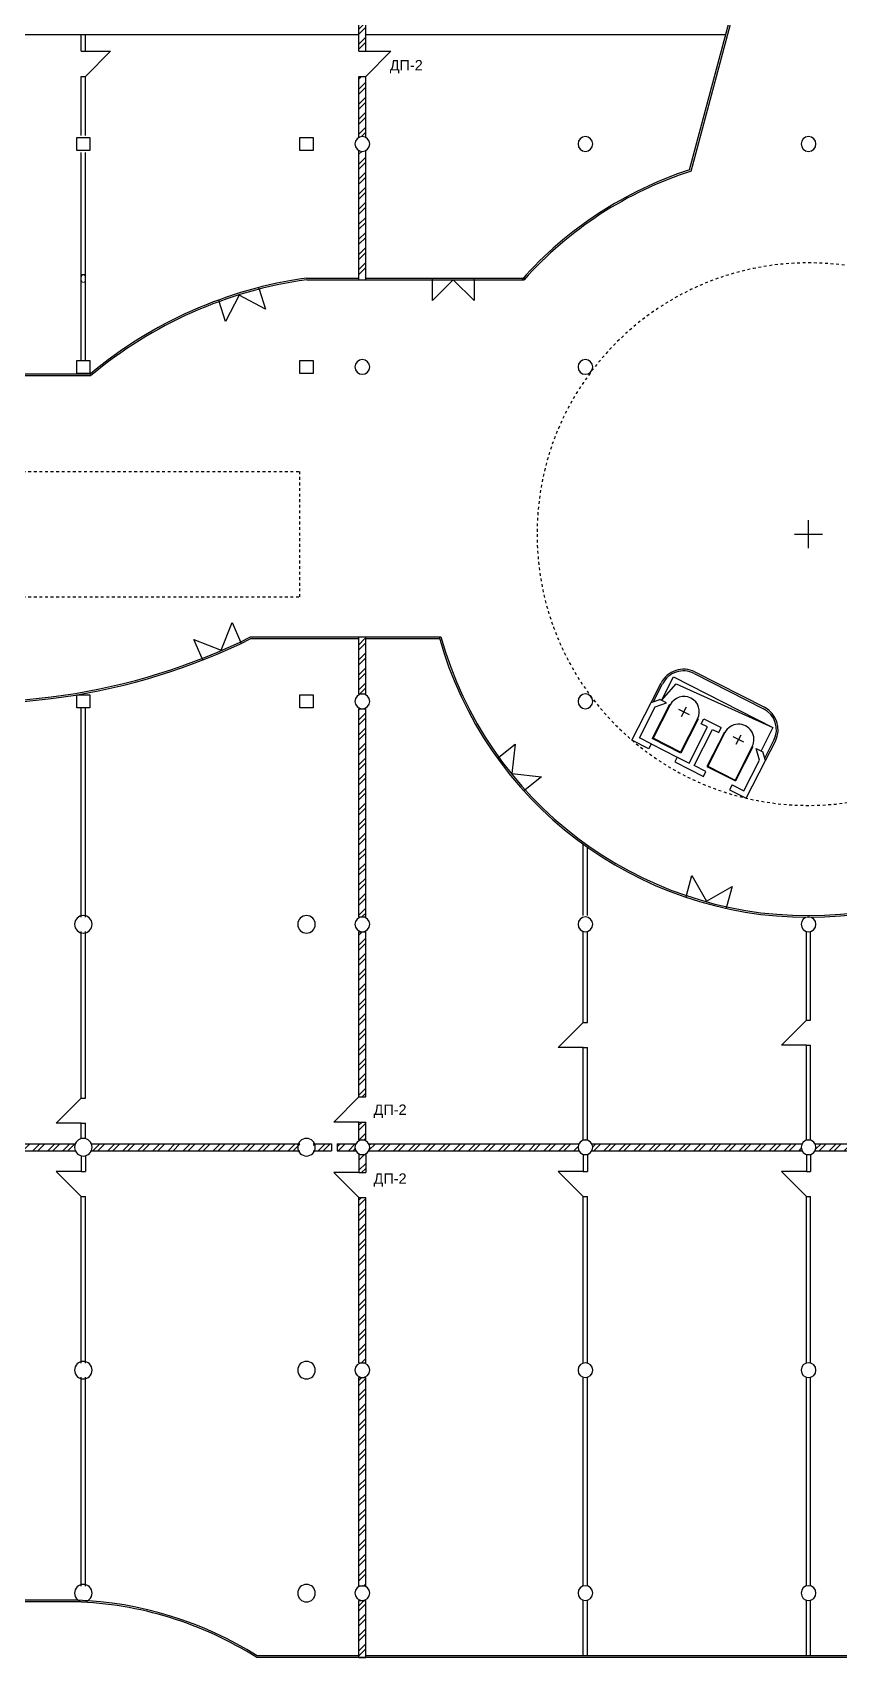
# Model space of a CAD drawing. Header units: metres. Extents: x 183920 to 188551, y 20757 to 23715.
# Drawn here: x 184375.5 to 184404.5, y 20927.1 to 20985.4 of the extents above; entities that cross this region are included whole.
import ezdxf

# ---------------------------------------------------------------- set-up
doc = ezdxf.new("R2010")
doc.units = ezdxf.units.M
for name, pattern in [('RayonDimensionSideLines', [0.02, 0, -0.02]), ('Style_18', [0]), ('Style_19', [0]), ('Style_2', [0]), ('Style_21', [9.525e-07, 6.35e-07, -3.175e-07])]:
    doc.linetypes.add(name, pattern=pattern)
for name, color, linetype, true_color in [('0_1', 7, 'Continuous', 0x000000), ('brick', 12, 'Continuous', 0xbd0000), ('COLON', 5, 'Continuous', 0x0000ff), ('DOORS', 8, 'Continuous', 0x414141), ('DRAW', 7, 'Continuous', 0xffffff), ('GKL', 5, 'Continuous', 0x0000ff), ('Glass', 4, 'Continuous', 0x00ffff), ('TEXT', 2, 'Continuous', 0xffff00), ('WALL', 7, 'Continuous', 0x000000)]:
    doc.layers.add(name, color=color, linetype=linetype, true_color=true_color)
doc.styles.add('Style_21', font='', dxfattribs={"height": 0.288})
doc.styles.add('Style_9', font='', dxfattribs={"height": 0.3708534375})
doc.styles.get('Style_21').set_extended_font_data('arial')
doc.styles.get('Style_9').set_extended_font_data('arial')
doc.dimstyles.new('Style_1', dxfattribs={"dimtxt": 0.288, "dimasz": 0.002, "dimexe": 0.002, "dimexo": 0, "dimgap": 0.001, "dimtad": 0, "dimtih": 1, "dimtoh": 1, "dimdec": 0, "dimrnd": 1, "dimzin": 0, "dimdsep": 46, "dimtxsty": 'Style_21', "dimcen": 0.09, "dimadec": 0, "dimazin": 0, "dimtfac": 1, "dimtdec": 4, "dimtix": 1, "dimtofl": 0, "dimtmove": 2, "dimatfit": 3, "dimfxl": 1, "dimtolj": 1, "dimtzin": 0, "dimlwd": 5, "dimlwe": 5, "dimarcsym": 0})
pattern_1 = [(45, (-3.600000000000116, 82), (-0.2694076836320746, 0.2694076836320746), []), (45, (-3.420394800000009, 82), (-0.2694076836320746, 0.2694076836320746), [])]

# ---------------------------------------------------------------- blocks, each defined once
blk = doc.blocks.new('AC584E3954')
at = {"layer": 'Glass', "linetype": 'Style_19'}
for points in [[(-0.8850831972660963, -1.234254007406082), (-0.8850831972660963, -1.174254007406082)], [(0.6149168027339037, -1.234254007406082), (0.6149168027339037, -1.984254007406082), (-0.1350831972660962, -1.234254007406082), (-0.8850831972660963, -1.984254007406082), (-0.8850831972660963, -1.234254007406082)], [(0.6149168027339037, -1.234254007406082), (0.6149168027339037, -1.174254007406082)]]:
    blk.add_lwpolyline(points, dxfattribs=at)
blk = doc.blocks.new('*D100')
at = {"layer": 'Defpoints', "color": 0}
for p in [(184377.2924337187, 20976.84762847585), (184377.2924337187, 20976.67704262554), (184377.4424337187, 20976.84762847585)]:
    blk.add_point(p, dxfattribs=at)
at = {"layer": 'GKL', "color": 0, "linetype": 'RayonDimensionSideLines', "lineweight": 5}
for p, q in [((184377.2924337187, 20976.84762847585), (184377.2924337187, 20976.67504262553)), ((184377.4424337187, 20976.84762847585), (184377.4424337187, 20976.67504262553))]:
    blk.add_line(p, q, dxfattribs=at)
at = {"layer": 'GKL', "color": 0, "lineweight": 5}
blk.add_line((184377.4404337186, 20976.67704262554), (184377.2944337187, 20976.67704262554), dxfattribs=at)
at = {"layer": 'GKL', "color": 0}
for points in [[(184377.2944337187, 20976.67737595887), (184377.2944337187, 20976.6767092922), (184377.2924337187, 20976.67704262554)], [(184377.4404337186, 20976.6767092922), (184377.4404337186, 20976.67737595887), (184377.4424337187, 20976.67704262554)]]:
    blk.add_solid(points, dxfattribs=at)
at = {"layer": 'GKL', "color": 0, "insert": (184377.3674337186, 20976.53204262553), "char_height": 0.288, "attachment_point": 5, "rotation": 180, "style": 'Style_21'}
blk.add_mtext('\\A1;0 ', dxfattribs=at)

msp = doc.modelspace()

# ---------------------------------------------------------------- hatches: boundary and pattern name
at = {"layer": 'DRAW'}
h = msp.add_hatch(dxfattribs=at)
h.set_pattern_fill('PATTERN_0', color=256, scale=0.04, style=0, pattern_type=2)
h.set_pattern_definition(pattern_1)
edge = h.paths.add_edge_path(flags=0)
edge.add_arc((184387.6638536962, 20977.49093949545), 22.39675430193244, 90.43853395021537, 91.07814778858251)
edge.add_line((184387.2424337186, 20999.88372870232), (184387.2424337186, 20997.59520902282))
edge.add_arc((184387.3674337186, 20997.36154259391), 0.2649999999998766, 61.85541869148011, 118.14458130852009, ccw=False)
edge.add_line((184387.4924337186, 20997.59520902282), (184387.4924337186, 20999.88703778181))
edge.add_line((184387.4924337186, 20999.88703778181), (184387.4924337186, 20999.88703778181))
h.paths.add_polyline_path([(184387.4924337186, 20986.03654259392), (184387.2424337186, 20986.03654259392), (184387.2424337186, 20984.68654259391), (184387.4924337186, 20984.68654259391), (184387.4924337186, 20986.03654259392)], flags=0)
edge = h.paths.add_edge_path(flags=0)
edge.add_line((184387.4924337186, 20983.78654259392), (184387.2424337186, 20983.78654259392))
edge.add_line((184387.2424337186, 20983.78654259392), (184387.2424337186, 20981.59520902282))
edge.add_arc((184387.3674337186, 20981.36154259391), 0.2649999999998766, 61.85541869148011, 118.14458130852009, ccw=False)
edge.add_line((184387.4924337186, 20981.59520902282), (184387.4924337186, 20983.78654259392))
edge.add_line((184387.4924337186, 20983.78654259392), (184387.4924337186, 20983.78654259392))
edge = h.paths.add_edge_path(flags=0)
edge.add_line((184387.2424337186, 20989.67654259391), (184387.4924337186, 20989.67654259391))
edge.add_line((184387.4924337186, 20989.67654259391), (184387.4924337186, 20997.127876165))
edge.add_spline(control_points=[(184387.4924337186, 20997.127876165), (184387.4130552767, 20997.08541261861), (184387.3218121606, 20997.08541261861), (184387.2424337186, 20997.127876165)], knot_values=[0, 0, 0, 0, 1, 1, 1, 1], degree=3, periodic=0)
edge.add_line((184387.2424337186, 20997.127876165), (184387.2424337186, 20989.67654259391))
h.paths.add_polyline_path([(184387.4924337186, 20989.04654259391), (184387.2424337186, 20989.04654259391), (184387.2424337186, 20986.93654259391), (184387.4924337186, 20986.93654259391), (184387.4924337186, 20989.04654259391)], flags=0)
h = msp.add_hatch(dxfattribs=at)
h.set_pattern_fill('PATTERN_0', color=256, scale=0.04, style=0, pattern_type=2)
h.set_pattern_definition(pattern_1)
edge = h.paths.add_edge_path(flags=0)
edge.add_arc((184387.3674337186, 20981.36154259391), 0.2650000000002468, 241.85541869068902, 298.1445813076435, ccw=False)
edge.add_line((184387.2424337186, 20981.127876165), (184387.2424337186, 20976.55160817005))
edge.add_line((184387.2424337186, 20976.55160817005), (184387.4924337186, 20976.55160817005))
edge.add_line((184387.4924337186, 20976.55160817005), (184387.4924337186, 20981.127876165))
edge.add_line((184387.4924337186, 20981.127876165), (184387.4924337186, 20981.127876165))
h = msp.add_hatch(dxfattribs=at)
h.set_pattern_fill('PATTERN_0', color=256, scale=0.04, style=0, pattern_type=2)
h.set_pattern_definition(pattern_1)
edge = h.paths.add_edge_path(flags=0)
edge.add_line((184387.4924337186, 20963.61154259391), (184387.2424337186, 20963.61154259391))
edge.add_line((184387.2424337186, 20963.61154259391), (184387.2424337186, 20961.59520902282))
edge.add_arc((184387.3674337186, 20961.36154259391), 0.2649999999998766, 61.85541869148011, 118.14458130852009, ccw=False)
edge.add_line((184387.4924337186, 20961.59520902282), (184387.4924337186, 20963.61154259391))
edge.add_line((184387.4924337186, 20963.61154259391), (184387.4924337186, 20963.61154259391))
edge = h.paths.add_edge_path(flags=0)
edge.add_line((184387.2424337186, 20953.62654259391), (184387.4924337186, 20953.62654259391))
edge.add_line((184387.4924337186, 20953.62654259391), (184387.4924337186, 20961.127876165))
edge.add_spline(control_points=[(184387.4924337186, 20961.127876165), (184387.4130552767, 20961.08541261861), (184387.3218121606, 20961.08541261861), (184387.2424337186, 20961.127876165)], knot_values=[0, 0, 0, 0, 1, 1, 1, 1], degree=3, periodic=0)
edge.add_line((184387.2424337186, 20961.127876165), (184387.2424337186, 20953.62654259391))
h = msp.add_hatch(dxfattribs=at)
h.set_pattern_fill('PATTERN_0', color=256, scale=0.04, style=0, pattern_type=2)
h.set_pattern_definition(pattern_1)
edge = h.paths.add_edge_path(flags=0)
edge.add_arc((184411.3674337187, 20945.3615425939), 0.2650000000025781, 151.8554186883603, 179.9999999969736, ccw=False)
edge.add_line((184411.1337672897, 20945.48654259391), (184403.6011001476, 20945.48654259391))
edge.add_arc((184403.3674337187, 20945.36154259395), 0.2649999999873728, -9.560608305037022e-09, 28.144581299123615, ccw=False)
edge.add_arc((184403.3674337187, 20945.36154259387), 0.264999999990407, -28.14458129895911, 9.396103450853843e-09, ccw=False)
edge.add_line((184403.6011001476, 20945.23654259391), (184411.1337672897, 20945.23654259391))
edge.add_arc((184411.3674337187, 20945.36154259392), 0.2650000000050896, 180.0000000031625, 208.1445813115037, ccw=False)
edge.add_line((184411.1024337187, 20945.36154259391), (184411.1024337187, 20945.36154259391))
edge = h.paths.add_edge_path(flags=0)
edge.add_line((184403.1337672897, 20945.48654259391), (184395.6011001476, 20945.48654259391))
edge.add_arc((184395.3674337187, 20945.36154259395), 0.2649999999873728, -9.560608305037022e-09, 28.144581299123615, ccw=False)
edge.add_arc((184395.3674337187, 20945.36154259387), 0.264999999990407, -28.14458129895911, 9.396103450853843e-09, ccw=False)
edge.add_line((184395.6011001476, 20945.23654259391), (184403.1337672897, 20945.23654259391))
edge.add_arc((184403.3674337187, 20945.36154259392), 0.2650000000050896, 180.0000000031625, 208.1445813115037, ccw=False)
edge.add_arc((184403.3674337187, 20945.3615425939), 0.2650000000028109, 151.8554186883729, 179.999999996961, ccw=False)
edge.add_line((184403.1337672897, 20945.48654259391), (184403.1337672897, 20945.48654259391))
edge = h.paths.add_edge_path(flags=0)
edge.add_line((184395.1337672897, 20945.48654259391), (184387.6011001476, 20945.48654259391))
edge.add_arc((184387.3674337187, 20945.36154259395), 0.2649999999875036, -9.553616564517142e-09, 28.14458129911651, ccw=False)
edge.add_arc((184387.3674337187, 20945.36154259387), 0.264999999990465, -28.144581298955984, 9.392977062816499e-09, ccw=False)
edge.add_line((184387.6011001476, 20945.23654259391), (184395.1337672897, 20945.23654259391))
edge.add_arc((184395.3674337187, 20945.36154259392), 0.2650000000051477, 180.0000000031656, 208.1445813115004, ccw=False)
edge.add_arc((184395.3674337187, 20945.3615425939), 0.2650000000027523, 151.8554186883697, 179.9999999969642, ccw=False)
edge.add_line((184395.1337672897, 20945.48654259391), (184395.1337672897, 20945.48654259391))
edge = h.paths.add_edge_path(flags=0)
edge.add_arc((184385.3674337187, 20945.3615425939), 0.2650000000025926, 151.855418688361, 179.9999999969728)
edge.add_arc((184385.3674337187, 20945.36154259392), 0.2650000000050896, 180.0000000031625, 208.1445813115036)
edge.add_line((184385.1337672897, 20945.23654259391), (184377.6565703646, 20945.23654259391))
edge.add_arc((184377.3674337187, 20945.36154259382), 0.3149999999821551, 336.6201319013783, 360.0000000169784)
edge.add_arc((184377.3674337187, 20945.361542594), 0.3149999999787791, 359.9999999828946, 383.3798680987487)
edge.add_line((184377.6565703646, 20945.48654259391), (184385.1337672897, 20945.48654259391))
edge.add_line((184385.1337672897, 20945.48654259391), (184385.1337672897, 20945.48654259391))
edge = h.paths.add_edge_path(flags=0)
edge.add_line((184387.1337672897, 20945.48654259391), (184386.4630085889, 20945.48654259391))
edge.add_line((184386.4630085889, 20945.48654259391), (184386.4630085889, 20945.23654259391))
edge.add_line((184386.4630085889, 20945.23654259391), (184387.1337672897, 20945.23654259391))
edge.add_arc((184387.3674337187, 20945.36154259392), 0.2650000000050169, 180.0000000031585, 208.1445813115076, ccw=False)
edge.add_arc((184387.3674337187, 20945.3615425939), 0.265000000002521, 151.8554186883571, 179.9999999969767, ccw=False)
edge.add_line((184387.1337672897, 20945.48654259391), (184387.1337672897, 20945.48654259391))
edge = h.paths.add_edge_path(flags=0)
edge.add_line((184386.2630085889, 20945.48654259391), (184385.6011001476, 20945.48654259391))
edge.add_arc((184385.3674337187, 20945.36154259395), 0.2649999999873728, -9.560608305037022e-09, 28.144581299123615, ccw=False)
edge.add_arc((184385.3674337187, 20945.36154259387), 0.264999999990407, -28.14458129895911, 9.396103450853843e-09, ccw=False)
edge.add_line((184385.6011001476, 20945.23654259391), (184386.2630085889, 20945.23654259391))
edge.add_line((184386.2630085889, 20945.23654259391), (184386.2630085889, 20945.48654259391))
edge.add_line((184386.2630085889, 20945.48654259391), (184386.2630085889, 20945.48654259391))
h.paths.add_polyline_path([(184387.4924337186, 20946.26654259391), (184387.2424337186, 20946.26654259391), (184387.2424337186, 20945.62654259391), (184387.4924337186, 20945.62654259391), (184387.4924337186, 20946.26654259391)], flags=0)
h.paths.add_polyline_path([(184387.4924337186, 20953.09654259391), (184387.2424337186, 20953.09654259391), (184387.2424337186, 20947.16654259391), (184387.4924337186, 20947.16654259391), (184387.4924337186, 20953.09654259391)], flags=0)
h = msp.add_hatch(dxfattribs=at)
h.set_pattern_fill('PATTERN_0', color=256, scale=0.04, style=0, pattern_type=2)
h.set_pattern_definition(pattern_1)
edge = h.paths.add_edge_path(flags=0)
edge.add_line((184369.1337672897, 20945.48654259391), (184361.6011001476, 20945.48654259391))
edge.add_arc((184361.3674337187, 20945.36154259395), 0.26499999998836, -9.507118647889001e-09, 28.144581299070126, ccw=False)
edge.add_arc((184361.3674337187, 20945.36154259387), 0.2649999999894126, -28.14458129901311, 9.44999101193389e-09, ccw=False)
edge.add_line((184361.6011001476, 20945.23654259391), (184369.1337672897, 20945.23654259391))
edge.add_arc((184369.3674337187, 20945.36154259392), 0.2650000000043637, 180.0000000031231, 208.144581311543, ccw=False)
edge.add_arc((184369.3674337187, 20945.3615425939), 0.2650000000033185, 151.8554186884004, 179.9999999969335, ccw=False)
edge.add_line((184369.1337672897, 20945.48654259391), (184369.1337672897, 20945.48654259391))
edge = h.paths.add_edge_path(flags=0)
edge.add_arc((184377.3674337187, 20945.36154259393), 0.3149999999940961, 156.6201318884875, 180.0000000042841)
edge.add_arc((184377.3674337187, 20945.36154259389), 0.3149999999968788, 179.9999999958206, 203.3798681114078)
edge.add_line((184377.0782970728, 20945.23654259391), (184369.6011001476, 20945.23654259391))
edge.add_arc((184369.3674337187, 20945.36154259387), 0.2649999999903344, 331.8554187010369, 360.0000000094)
edge.add_arc((184369.3674337187, 20945.36154259395), 0.2649999999874382, 359.999999990443, 388.1445812991201)
edge.add_line((184369.6011001476, 20945.48654259391), (184377.0782970728, 20945.48654259391))
edge.add_line((184377.0782970728, 20945.48654259391), (184377.0782970728, 20945.48654259391))
h = msp.add_hatch(dxfattribs=at)
h.set_pattern_fill('PATTERN_0', color=256, scale=0.04, style=0, pattern_type=2)
h.set_pattern_definition(pattern_1)
h.paths.add_polyline_path([(184387.4924337186, 20945.09654259391), (184387.2424337186, 20945.09654259391), (184387.2424337186, 20944.45654259391), (184387.4924337186, 20944.45654259391), (184387.4924337186, 20945.09654259391)], flags=0)
edge = h.paths.add_edge_path(flags=0)
edge.add_arc((184387.3674337186, 20929.36154259391), 0.2649999999998459, 241.8554186906427, 298.1445813076898, ccw=False)
edge.add_line((184387.2424337186, 20929.127876165), (184387.2424337186, 20927.11154259391))
edge.add_line((184387.2424337186, 20927.11154259391), (184387.4924337186, 20927.11154259391))
edge.add_line((184387.4924337186, 20927.11154259391), (184387.4924337186, 20929.127876165))
edge.add_line((184387.4924337186, 20929.127876165), (184387.4924337186, 20929.127876165))
edge = h.paths.add_edge_path(flags=0)
edge.add_line((184387.3674337186, 20937.62654259391), (184387.4924337186, 20937.62654259391))
edge.add_line((184387.4924337186, 20937.62654259391), (184387.4924337186, 20943.55654259391))
edge.add_line((184387.4924337186, 20943.55654259391), (184387.2424337186, 20943.55654259391))
edge.add_line((184387.2424337186, 20943.55654259391), (184387.2424337186, 20937.59520902282))
edge.add_spline(control_points=[(184387.2424337186, 20937.59520902282), (184387.2810395474, 20937.61586123471), (184387.3236510295, 20937.62654259391), (184387.3674337186, 20937.62654259391)], knot_values=[0, 0, 0, 0, 1, 1, 1, 1], degree=3, periodic=0)
edge = h.paths.add_edge_path(flags=0)
edge.add_line((184387.3674337186, 20929.62654259391), (184387.4924337186, 20929.62654259391))
edge.add_line((184387.4924337186, 20929.62654259391), (184387.4924337186, 20937.09654259391))
edge.add_line((184387.4924337186, 20937.09654259391), (184387.3674337186, 20937.09654259391))
edge.add_spline(control_points=[(184387.3674337186, 20937.09654259391), (184387.3236510295, 20937.09654259391), (184387.2810395474, 20937.10722395312), (184387.2424337186, 20937.127876165)], knot_values=[0, 0, 0, 0, 1, 1, 1, 1], degree=3, periodic=0)
edge.add_line((184387.2424337186, 20937.127876165), (184387.2424337186, 20929.59520902282))
edge.add_spline(control_points=[(184387.2424337186, 20929.59520902282), (184387.2810395474, 20929.61586123471), (184387.3236510295, 20929.62654259391), (184387.3674337186, 20929.62654259391)], knot_values=[0, 0, 0, 0, 1, 1, 1, 1], degree=3, periodic=0)

# ---------------------------------------------------------------- linework, layer by layer
at = {"layer": '0_1', "linetype": 'Style_19'}
for points in [[(184399.290186088, 20962.41627562725, 0.4142135624034964), (184398.0799166988, 20962.02226039164)], [(184399.2629776162, 20962.36279947309, 0.4142135624034964), (184398.133392853, 20961.99505191986)], [(184399.3902268704, 20960.73848188495, 1), (184398.4098307108, 20961.23730386758)], [(184402.1262790299, 20959.96348602667, 0.4142135623426936), (184401.7585314767, 20961.09307078975)], [(184402.179755184, 20959.93627755489, 0.4142135623426936), (184401.7857399485, 20961.14654694391)], [(184401.3510191893, 20959.74083791947, 1), (184400.3706230298, 20960.2396599021)]]:
    msp.add_lwpolyline(points, format="xyb", dxfattribs=at)
for points in [[(184397.723939193, 20961.32261404154), (184398.0799166989, 20962.02226039172)], [(184397.8059842426, 20961.35155553162), (184398.1333928531, 20961.99505191994)], [(184398.0978864783, 20961.39601995305), (184398.5264199089, 20962.23826938097), (184402.0914968525, 20960.42437126192), (184401.6629634219, 20959.582121834)], [(184398.0978864783, 20961.39601995305), (184398.6162780455, 20961.98413319048)], [(184398.6162780455, 20961.98413319048), (184402.0914968525, 20960.42437126192)], [(184399.2629776162, 20962.36279947309), (184401.7585314767, 20961.09307078975)], [(184399.290186088, 20962.41627562725), (184401.7857399485, 20961.14654694391)], [(184397.636264642, 20959.66178949539), (184397.0346579078, 20959.96788480298), (184397.723939193, 20961.32261404154)], [(184397.723939193, 20961.32261404154), (184398.0299802508, 20961.43057039342)], [(184397.8659150778, 20961.16061759672), (184398.2761403255, 20961.3053250471)], [(184398.2761403255, 20961.3053250471), (184398.0299802508, 20961.43057039342)], [(184397.726959548, 20959.84004334257), (184397.3036066609, 20960.05544374421), (184397.8659150778, 20961.16061759672)], [(184398.38754898, 20961.24864073088), (184397.7640215015, 20960.02314553152)], [(184398.4098307109, 20961.23730386763), (184397.7976400957, 20960.03409039917)], [(184398.38754898, 20961.24864073088), (184398.4098307109, 20961.23730386763)], [(184398.7105621302, 20961.08429282058), (184399.0918709991, 20960.89028426176)], [(184399.3902268704, 20960.73848188489), (184398.7780362552, 20959.53526841644)], [(184399.4125086012, 20960.72714502165), (184398.7889811228, 20959.50164982229)], [(184398.8142990246, 20960.81939762891), (184398.9887987735, 20961.1623634356)], [(184399.3902268704, 20960.73848188489), (184399.4125086012, 20960.72714502165)], [(184399.5231332645, 20960.55866005535), (184399.6138281705, 20960.73691390253)], [(184399.6138281705, 20960.73691390253), (184400.2377166356, 20960.4194817317)], [(184398.6627922457, 20959.36389508632), (184399.0861451327, 20959.14849468468), (184399.7459505735, 20960.44529142291), (184399.5231332645, 20960.55866005535)], [(184399.6877518669, 20958.84239937709), (184399.2643989799, 20959.05779977873), (184399.9242044207, 20960.35459651696), (184400.1470217297, 20960.24122788451)], [(184400.3483412989, 20960.2509967654), (184399.7248138205, 20959.02550156604)], [(184400.3706230298, 20960.23965990216), (184399.7584324146, 20959.03644643369)], [(184400.1470217297, 20960.24122788451), (184400.2377166356, 20960.4194817317)], [(184400.3706230298, 20960.23965990216), (184400.3483412989, 20960.2509967654)], [(184400.7750913436, 20959.82175366344), (184400.9495910925, 20960.16471947012)], [(184397.726959548, 20959.84004334257), (184397.636264642, 20959.66178949539)], [(184397.726959548, 20959.84004334257), (184398.6627922457, 20959.36389508632)], [(184398.7889811228, 20959.50164982229), (184397.7640215015, 20960.02314553152)], [(184398.7780362552, 20959.53526841644), (184397.7976400957, 20960.03409039917)], [(184401.0502877699, 20959.89384896647), (184400.6689789011, 20960.08785752529)], [(184401.3510191893, 20959.74083791941), (184400.7388285742, 20958.53762445096)], [(184401.3733009202, 20959.72950105617), (184400.7497734418, 20958.50400585681)], [(184401.3733009202, 20959.72950105617), (184401.3510191893, 20959.74083791941)], [(184401.4847095747, 20959.67281673995), (184401.7308696494, 20959.54757139364)], [(184401.6092458686, 20959.25602457171), (184401.4847095747, 20959.67281673995)], [(184401.8237776782, 20959.23663120463), (184401.7308696494, 20959.54757139364)], [(184401.7988704194, 20959.31998963828), (184402.1262790299, 20959.9634860266)], [(184401.8237776782, 20959.23663120463), (184402.179755184, 20959.93627755481)], [(184398.6627922457, 20959.36389508632), (184398.5720973397, 20959.18564123914), (184399.597056961, 20958.66414552991), (184399.6877518669, 20958.84239937709)], [(184399.7248138205, 20959.02550156604), (184400.7497734418, 20958.50400585681)], [(184399.7584324146, 20959.03644643369), (184400.7388285742, 20958.53762445096)], [(184400.5328896587, 20958.18799727366), (184401.1344963929, 20957.88190196607), (184401.8237776782, 20959.23663120463)], [(184400.6235845646, 20958.36625112084), (184401.0469374517, 20958.1508507192), (184401.6092458686, 20959.25602457171)], [(184400.6235845646, 20958.36625112084), (184400.5328896587, 20958.18799727366)]]:
    msp.add_lwpolyline(points, dxfattribs=at)
at = {"layer": 'brick', "linetype": 'Style_19'}
for points in [[(184387.2424337186, 20984.68654259391), (184387.2424337186, 20986.03654259392)], [(184387.4924337186, 20984.68654259391), (184387.4924337186, 20986.03654259392)], [(184387.2424337186, 20984.68654259391), (184387.4924337186, 20984.68654259391)], [(184387.2424337186, 20983.78654259392), (184387.4924337186, 20983.78654259392)], [(184387.2424337186, 20981.59520902282), (184387.2424337186, 20983.78654259392)], [(184387.4924337186, 20981.59520902282), (184387.4924337186, 20983.78654259392)], [(184387.2424337186, 20976.49160817005), (184387.2424337186, 20981.127876165)], [(184387.4924337186, 20976.49160817005), (184387.4924337186, 20981.127876165)], [(184387.2424337186, 20976.49160817005), (184387.4924337186, 20976.49160817005)], [(184387.2424337186, 20961.62654259391), (184387.2424337186, 20963.67154259391)], [(184387.2424337186, 20963.67154259391), (184387.4924337186, 20963.67154259391)], [(184387.4924337186, 20961.62654259391), (184387.4924337186, 20963.67154259391)], [(184387.2424337186, 20961.62654259391), (184387.4924337186, 20961.62654259391)], [(184387.2424337186, 20961.09654259391), (184387.4924337186, 20961.09654259391)], [(184387.2424337186, 20953.62654259391), (184387.2424337186, 20961.09654259391)], [(184387.4924337186, 20953.62654259391), (184387.4924337186, 20961.09654259391)], [(184387.2424337186, 20953.62654259391), (184387.4924337186, 20953.62654259391)], [(184387.2424337186, 20953.09654259391), (184387.4924337186, 20953.09654259391)], [(184387.2424337186, 20947.16654259391), (184387.2424337186, 20953.09654259391)], [(184387.4924337186, 20947.16654259391), (184387.4924337186, 20953.09654259391)], [(184387.2424337186, 20947.16654259391), (184387.4924337186, 20947.16654259391)], [(184387.2424337186, 20945.62654259391), (184387.2424337186, 20946.26654259391)], [(184387.2424337186, 20946.26654259391), (184387.4924337186, 20946.26654259391)], [(184387.4924337186, 20945.62654259391), (184387.4924337186, 20946.26654259391)], [(184387.2424337186, 20945.62654259391), (184387.4924337186, 20945.62654259391)], [(184369.6011001476, 20945.48654259391), (184377.0782970728, 20945.48654259391)], [(184369.6011001476, 20945.23654259391), (184377.0782970728, 20945.23654259391)], [(184377.6565703646, 20945.48654259391), (184385.1337672897, 20945.48654259391)], [(184377.6565703646, 20945.23654259391), (184385.1337672897, 20945.23654259391)], [(184385.6011001476, 20945.48654259391), (184386.2630085889, 20945.48654259391)], [(184385.6011001476, 20945.23654259391), (184386.2630085889, 20945.23654259391)], [(184386.2630085889, 20945.48654259391), (184386.2630085889, 20945.23654259391)], [(184386.4630085889, 20945.48654259391), (184387.1337672897, 20945.48654259391)], [(184386.4630085889, 20945.48654259391), (184386.4630085889, 20945.23654259391)], [(184386.4630085889, 20945.23654259391), (184387.1337672897, 20945.23654259391)], [(184387.2424337186, 20945.09654259391), (184387.4924337186, 20945.09654259391)], [(184387.2424337186, 20945.09654259391), (184387.2424337186, 20944.45654259391)], [(184387.4924337186, 20945.09654259391), (184387.4924337186, 20944.45654259391)], [(184387.6011001476, 20945.48654259391), (184395.1337672897, 20945.48654259391)], [(184387.6011001476, 20945.23654259391), (184395.1337672897, 20945.23654259391)], [(184395.6011001476, 20945.48654259391), (184403.1337672897, 20945.48654259391)], [(184395.6011001476, 20945.23654259391), (184403.1337672897, 20945.23654259391)], [(184403.6011001476, 20945.48654259391), (184411.1337672897, 20945.48654259391)], [(184403.6011001476, 20945.23654259391), (184411.1337672897, 20945.23654259391)], [(184387.2424337186, 20944.45654259391), (184387.4924337186, 20944.45654259391)], [(184387.2424337186, 20943.55654259391), (184387.4924337186, 20943.55654259391)], [(184387.2424337186, 20937.62654259391), (184387.2424337186, 20943.55654259391)], [(184387.4924337186, 20937.62654259391), (184387.4924337186, 20943.55654259391)], [(184387.2424337186, 20937.62654259391), (184387.4924337186, 20937.62654259391)], [(184387.2424337186, 20929.62654259391), (184387.2424337186, 20937.09654259391)], [(184387.2424337186, 20937.09654259391), (184387.4924337186, 20937.09654259391)], [(184387.4924337186, 20929.62654259391), (184387.4924337186, 20937.09654259391)], [(184387.2424337186, 20929.62654259391), (184387.4924337186, 20929.62654259391)], [(184387.2424337186, 20927.05154259391), (184387.2424337186, 20929.09654259391)], [(184387.2424337186, 20929.09654259391), (184387.4924337186, 20929.09654259391)], [(184387.4924337186, 20927.05154259391), (184387.4924337186, 20929.09654259391)], [(184387.2424337186, 20927.05154259391), (184387.4924337186, 20927.05154259391)]]:
    msp.add_lwpolyline(points, dxfattribs=at)
at = {"layer": 'COLON', "linetype": 'Style_2'}
for points in [[(184377.1324337187, 20981.59654259391), (184377.6024337187, 20981.59654259391), (184377.6024337187, 20981.12654259391), (184377.1324337187, 20981.12654259391), (184377.1324337187, 20981.59654259391)], [(184385.1324337187, 20981.59654259391), (184385.6024337187, 20981.59654259391), (184385.6024337187, 20981.12654259391), (184385.1324337187, 20981.12654259391), (184385.1324337187, 20981.59654259391)], [(184377.1324337187, 20973.59654259391), (184377.6024337187, 20973.59654259391), (184377.6024337187, 20973.12654259391), (184377.1324337187, 20973.12654259391), (184377.1324337187, 20973.59654259391)], [(184385.1324337187, 20973.59654259391), (184385.6024337187, 20973.59654259391), (184385.6024337187, 20973.12654259391), (184385.1324337187, 20973.12654259391), (184385.1324337187, 20973.59654259391)], [(184377.1324337187, 20961.59654259391), (184377.6024337187, 20961.59654259391), (184377.6024337187, 20961.12654259391), (184377.1324337187, 20961.12654259391), (184377.1324337187, 20961.59654259391)], [(184385.1324337187, 20961.59654259391), (184385.6024337187, 20961.59654259391), (184385.6024337187, 20961.12654259391), (184385.1324337187, 20961.12654259391), (184385.1324337187, 20961.59654259391)]]:
    msp.add_lwpolyline(points, close=True, dxfattribs=at)
at = {"layer": 'COLON', "linetype": 'Style_19'}
for points in [[(184387.1024337187, 20981.36154259391, 0.9999999999999999), (184387.6324337187, 20981.36154259391, 0.9999999999999999), (184387.1024337187, 20981.36154259391)], [(184395.1024337187, 20981.36154259391, 0.9999999999999999), (184395.6324337187, 20981.36154259391, 0.9999999999999999), (184395.1024337187, 20981.36154259391)], [(184403.1024337187, 20981.36154259391, 0.9999999999999999), (184403.6324337187, 20981.36154259391, 0.9999999999999999), (184403.1024337187, 20981.36154259391)], [(184387.1024337187, 20973.36154259391, 0.9999999999999999), (184387.6324337187, 20973.36154259391, 0.9999999999999999), (184387.1024337187, 20973.36154259391)], [(184395.1024337187, 20973.36154259391, 0.9999999999999999), (184395.6324337187, 20973.36154259391, 0.9999999999999999), (184395.1024337187, 20973.36154259391)], [(184387.1024337187, 20961.36154259391, 0.9999999999999999), (184387.6324337187, 20961.36154259391, 0.9999999999999999), (184387.1024337187, 20961.36154259391)], [(184395.1024337187, 20961.36154259391, 0.9999999999999999), (184395.6324337187, 20961.36154259391, 0.9999999999999999), (184395.1024337187, 20961.36154259391)], [(184387.1024337187, 20953.36154259391, 0.9999999999999999), (184387.6324337187, 20953.36154259391, 0.9999999999999999), (184387.1024337187, 20953.36154259391)], [(184395.1024337187, 20953.36154259391, 0.9999999999999999), (184395.6324337187, 20953.36154259391, 0.9999999999999999), (184395.1024337187, 20953.36154259391)], [(184403.1024337187, 20953.36154259391, 0.9999999999999999), (184403.6324337187, 20953.36154259391, 0.9999999999999999), (184403.1024337187, 20953.36154259391)], [(184387.1024337187, 20945.36154259391, 0.9999999999999999), (184387.6324337187, 20945.36154259391, 0.9999999999999999), (184387.1024337187, 20945.36154259391)], [(184395.1024337187, 20945.36154259391, 0.9999999999999999), (184395.6324337187, 20945.36154259391, 0.9999999999999999), (184395.1024337187, 20945.36154259391)], [(184403.1024337187, 20945.36154259391, 0.9999999999999999), (184403.6324337187, 20945.36154259391, 0.9999999999999999), (184403.1024337187, 20945.36154259391)], [(184387.1024337187, 20937.36154259391, 0.9999999999999999), (184387.6324337187, 20937.36154259391, 0.9999999999999999), (184387.1024337187, 20937.36154259391)], [(184395.1024337187, 20937.36154259391, 0.9999999999999999), (184395.6324337187, 20937.36154259391, 0.9999999999999999), (184395.1024337187, 20937.36154259391)], [(184403.1024337187, 20937.36154259391, 0.9999999999999999), (184403.6324337187, 20937.36154259391, 0.9999999999999999), (184403.1024337187, 20937.36154259391)], [(184387.1024337187, 20929.36154259391, 0.9999999999999999), (184387.6324337187, 20929.36154259391, 0.9999999999999999), (184387.1024337187, 20929.36154259391)], [(184395.1024337187, 20929.36154259391, 0.9999999999999999), (184395.6324337187, 20929.36154259391, 0.9999999999999999), (184395.1024337187, 20929.36154259391)], [(184403.1024337187, 20929.36154259391, 0.9999999999999999), (184403.6324337187, 20929.36154259391, 0.9999999999999999), (184403.1024337187, 20929.36154259391)]]:
    msp.add_lwpolyline(points, format="xyb", close=True, dxfattribs=at)
at = {"layer": 'COLON', "linetype": 'Style_18'}
for points in [[(184377.0524337187, 20953.36154259391, 0.9999999999999999), (184377.6824337186, 20953.36154259391, 0.9999999999999999), (184377.0524337187, 20953.36154259391)], [(184385.0524337187, 20953.36154259391, 0.9999999999999999), (184385.6824337186, 20953.36154259391, 0.9999999999999999), (184385.0524337187, 20953.36154259391)], [(184377.0524337187, 20945.36154259391, 0.9999999999999999), (184377.6824337186, 20945.36154259391, 0.9999999999999999), (184377.0524337187, 20945.36154259391)], [(184385.0524337187, 20945.36154259391, 0.9999999999999999), (184385.6824337186, 20945.36154259391, 0.9999999999999999), (184385.0524337187, 20945.36154259391)], [(184377.0524337187, 20937.36154259391, 0.9999999999999999), (184377.6824337186, 20937.36154259391, 0.9999999999999999), (184377.0524337187, 20937.36154259391)], [(184385.0524337187, 20937.36154259391, 0.9999999999999999), (184385.6824337186, 20937.36154259391, 0.9999999999999999), (184385.0524337187, 20937.36154259391)], [(184377.0524337187, 20929.36154259391, 0.9999999999999999), (184377.6824337186, 20929.36154259391, 0.9999999999999999), (184377.0524337187, 20929.36154259391)], [(184385.0524337187, 20929.36154259391, 0.9999999999999999), (184385.6824337186, 20929.36154259391, 0.9999999999999999), (184385.0524337187, 20929.36154259391)]]:
    msp.add_lwpolyline(points, format="xyb", close=True, dxfattribs=at)
at = {"layer": 'DOORS', "linetype": 'Style_19'}
for points in [[(184377.4424337187, 20984.68654259391), (184378.3424337186, 20984.68654259391), (184377.4424337187, 20983.78654259392)], [(184387.4924337186, 20984.68654259391), (184388.3924337187, 20984.68654259391), (184387.4924337186, 20983.78654259392)], [(184395.2924337187, 20948.94013547339), (184394.3924337187, 20948.94013547339), (184395.2924337187, 20949.84013547339)], [(184403.2924337187, 20949.02571124076), (184402.3924337187, 20949.02571124076), (184403.2924337187, 20949.92571124076)], [(184377.2924337187, 20946.22654259391), (184376.3924337187, 20946.22654259391), (184377.2924337187, 20947.12654259391)], [(184387.2424337186, 20946.26654259391), (184386.3424337186, 20946.26654259391), (184387.2424337186, 20947.16654259391)], [(184377.2924337187, 20944.49654259391), (184376.3924337187, 20944.49654259391), (184377.2924337187, 20943.59654259391)], [(184387.2424337186, 20944.45654259391), (184386.3424337186, 20944.45654259391), (184387.2424337186, 20943.55654259391)], [(184395.2924337187, 20944.49654259391), (184394.3924337187, 20944.49654259391), (184395.2924337187, 20943.59654259391)], [(184403.2924337187, 20944.49654259391), (184402.3924337187, 20944.49654259391), (184403.2924337187, 20943.59654259391)]]:
    msp.add_lwpolyline(points, dxfattribs=at)
at = {"layer": 'GKL', "linetype": 'Style_19'}
for points in [[(184329.4424337187, 20985.28654259392), (184387.2424337186, 20985.28654259391)], [(184377.2924337187, 20984.68654259391), (184377.2924337187, 20985.28654259391)], [(184377.4424337187, 20984.68654259391), (184377.4424337187, 20985.28654259391)], [(184387.4924337186, 20985.28654259391), (184400.4020509229, 20985.28654259391)], [(184377.2924337187, 20984.68654259391), (184377.4424337187, 20984.68654259391)], [(184377.2924337187, 20983.78654259392), (184377.4424337187, 20983.78654259392)], [(184377.2924337187, 20981.66748376473), (184377.2924337187, 20983.78654259392)], [(184377.4424337187, 20981.66748376473), (184377.4424337187, 20983.78654259392)], [(184377.2924337187, 20973.61570789446), (184377.2924337187, 20981.0556014231)], [(184377.4424337187, 20973.61570789446), (184377.4424337187, 20981.0556014231)], [(184377.2924337187, 20953.61570789446), (184377.2924337187, 20961.10737729337)], [(184377.4424337187, 20953.61570789446), (184377.4424337187, 20961.10737729337)], [(184395.2924337187, 20953.68151460189), (184395.2924337187, 20956.23244222596)], [(184395.4424337187, 20953.68151460189), (184395.4424337187, 20956.12513413747)], [(184377.2924337187, 20947.12654259391), (184377.2924337187, 20953.10737729337)], [(184377.4424337187, 20947.12654259391), (184377.4424337187, 20953.10737729337)], [(184395.2924337187, 20949.84013547339), (184395.2924337187, 20953.10737729337)], [(184395.4424337187, 20949.84013547339), (184395.4424337187, 20953.10737729337)], [(184403.2924337187, 20949.92571124076), (184403.2924337187, 20953.10737729337)], [(184403.4424337187, 20949.92571124076), (184403.4424337187, 20953.10737729337)], [(184395.2924337187, 20949.84013547339), (184395.4424337187, 20949.84013547339)], [(184403.2924337187, 20949.92571124076), (184403.4424337187, 20949.92571124076)], [(184395.2924337187, 20948.94013547339), (184395.4424337187, 20948.94013547339)], [(184395.2924337187, 20945.62654259391), (184395.2924337187, 20948.94013547339)], [(184395.4424337187, 20945.62654259391), (184395.4424337187, 20948.94013547339)], [(184403.2924337187, 20949.02571124076), (184403.4424337187, 20949.02571124076)], [(184403.2924337187, 20945.62654259391), (184403.2924337187, 20949.02571124076)], [(184403.4424337187, 20945.62654259391), (184403.4424337187, 20949.02571124076)], [(184377.2924337187, 20947.12654259391), (184377.4424337187, 20947.12654259391)], [(184377.2924337187, 20945.66748376473), (184377.2924337187, 20946.22654259391)], [(184377.2924337187, 20946.22654259391), (184377.4424337187, 20946.22654259391)], [(184377.4424337187, 20945.66748376473), (184377.4424337187, 20946.22654259391)], [(184395.2924337187, 20945.62654259391), (184395.4424337187, 20945.62654259391)], [(184403.2924337187, 20945.62654259391), (184403.4424337187, 20945.62654259391)], [(184377.2924337187, 20945.0556014231), (184377.2924337187, 20944.49654259391)], [(184377.4424337187, 20945.0556014231), (184377.4424337187, 20944.49654259391)], [(184395.2924337187, 20945.09654259391), (184395.4424337187, 20945.09654259391)], [(184395.2924337187, 20945.09654259391), (184395.2924337187, 20944.49654259391)], [(184395.4424337187, 20945.09654259391), (184395.4424337187, 20944.49654259391)], [(184403.2924337187, 20945.09654259391), (184403.2924337187, 20944.49654259391)], [(184403.2924337187, 20945.09654259391), (184403.4424337187, 20945.09654259391)], [(184403.4424337187, 20945.09654259391), (184403.4424337187, 20944.49654259391)], [(184377.2924337187, 20944.49654259391), (184377.4424337187, 20944.49654259391)], [(184395.2924337187, 20944.49654259391), (184395.4424337187, 20944.49654259391)], [(184403.2924337187, 20944.49654259391), (184403.4424337187, 20944.49654259391)], [(184377.2924337187, 20937.61570789446), (184377.2924337187, 20943.59654259391)], [(184377.2924337187, 20943.59654259391), (184377.4424337187, 20943.59654259391)], [(184377.4424337187, 20937.61570789446), (184377.4424337187, 20943.59654259391)], [(184395.2924337187, 20943.59654259391), (184395.4424337187, 20943.59654259391)], [(184395.2924337187, 20937.61570789446), (184395.2924337187, 20943.59654259391)], [(184395.4424337187, 20937.61570789446), (184395.4424337187, 20943.59654259391)], [(184403.2924337187, 20943.59654259391), (184403.4424337187, 20943.59654259391)], [(184403.2924337187, 20937.61570789446), (184403.2924337187, 20943.59654259391)], [(184403.4424337187, 20937.61570789446), (184403.4424337187, 20943.59654259391)], [(184377.2924337187, 20929.61570789446), (184377.2924337187, 20937.10737729337)], [(184377.4424337187, 20929.61570789446), (184377.4424337187, 20937.10737729337)], [(184395.2924337187, 20929.61570789446), (184395.2924337187, 20937.10737729337)], [(184395.4424337187, 20929.61570789446), (184395.4424337187, 20937.10737729337)], [(184403.2924337187, 20929.61570789446), (184403.2924337187, 20937.10737729337)], [(184403.4424337187, 20929.61570789446), (184403.4424337187, 20937.10737729337)], [(184395.2924337187, 20927.11154259391), (184395.2924337187, 20929.10737729337)], [(184395.4424337187, 20927.11154259391), (184395.4424337187, 20929.10737729337)], [(184403.2924337187, 20927.11154259391), (184403.2924337187, 20929.10737729337)], [(184403.4424337187, 20927.11154259391), (184403.4424337187, 20929.10737729337)]]:
    msp.add_lwpolyline(points, dxfattribs=at)
at = {"layer": 'Glass', "linetype": 'Style_19'}
for points in [[(184399.1048461974, 20980.434141709), (184403.7001069096, 20997.62344630192)], [(184399.1543899013, 20980.38714667946), (184403.7816870028, 20997.6962884889)], [(184385.3674337186, 20976.55160817005), (184387.2424337186, 20976.55160817005)], [(184385.3739098865, 20976.49160817005), (184393.1665512776, 20976.49160817005)], [(184387.4924337186, 20976.55160817005), (184393.2205723957, 20976.55160817005)], [(184353.1174337186, 20973.11154259391), (184377.6174337186, 20973.11154259391)], [(184353.1315921769, 20973.05154259391), (184377.639455362, 20973.05154259391)], [(184383.3598814431, 20963.67154259391), (184390.1841109205, 20963.67154259391)], [(184383.3739098865, 20963.61154259391), (184387.2424337186, 20963.61154259391)], [(184387.4924337186, 20963.61154259391), (184390.1386771633, 20963.61154259391)], [(184377.0811306009, 20929.05154259391), (184361.1577440186, 20929.05154259391)], [(184377.1174337186, 20929.11154259391), (184361.1953497495, 20929.11154259391)], [(184421.1520224792, 20927.05154259391), (184383.5828449581, 20927.05154259391)], [(184387.2424337186, 20927.11154259391), (184383.6001701807, 20927.11154259391)], [(184421.1346972566, 20927.11154259391), (184387.4924337186, 20927.11154259391)]]:
    msp.add_lwpolyline(points, dxfattribs=at)
for points in [[(184399.1048461974, 20980.43414170901, 0.1331370207474492), (184393.0861690798, 20976.49160817008)], [(184399.1543899014, 20980.38714667947, 0.1327497226191067), (184393.1665512779, 20976.49160817027)], [(184385.3674337189, 20976.55160817008, 0.1398555352349126), (184377.6174337181, 20973.11154259342)], [(184385.375797032, 20976.49219390417, 0.1402154626211891), (184377.6392119717, 20973.05154259389)], [(184369.6174337188, 20961.61154259389, 0.1586492270688871), (184383.3739098855, 20963.61154259343)], [(184369.6276024789, 20961.67067461836, 0.1588095479505331), (184383.3598814462, 20963.67154259546)], [(184390.1218155752, 20963.67154259429, 0.7594964531973304), (184416.6130518621, 20963.67154259429)], [(184390.1841109203, 20963.67154259476, 0.758534108113884), (184416.550756517, 20963.67154259476)], [(184375.9494160461, 20929.11154259393, 0.000157550052747148), (184375.9478176293, 20929.11145826268)], [(184383.5828449567, 20927.05154259479, 0.1329135192738376), (184377.081130602, 20929.05279866893)], [(184383.600170179, 20927.11154259498, 0.1319094998858684), (184377.1174337168, 20929.11154259398)]]:
    msp.add_lwpolyline(points, format="xyb", dxfattribs=at)
at = {"layer": 'WALL', "linetype": 'Style_21'}
msp.add_lwpolyline([(184413.1024337187, 20967.36154259391, 1), (184393.6324337187, 20967.36154259391, 1), (184413.1024337187, 20967.36154259391)], format="xyb", close=True, dxfattribs=at)
for points in [[(184366.5936751979, 20969.61154259391), (184385.1174337186, 20969.61154259391)], [(184385.1174337186, 20969.61154259391), (184385.1174337186, 20965.11154259391)], [(184366.5936751979, 20965.11154259391), (184385.1174337186, 20965.11154259391)]]:
    msp.add_lwpolyline(points, dxfattribs=at)
at = {"layer": 'WALL', "linetype": 'Style_19'}
for points in [[(184403.3674337186, 20966.86154259391), (184403.3674337186, 20967.86154259391)], [(184402.8674337186, 20967.36154259391), (184403.8674337186, 20967.36154259391)]]:
    msp.add_lwpolyline(points, dxfattribs=at)

# ---------------------------------------------------------------- block references
at = {"layer": 'Glass'}
msp.add_blockref('AC584E3954', (184390.7643411246, 20977.72586217745), dxfattribs=at)
for p, rotation in [((184382.7175550008, 20977.14999984823), 17.3224725728201), ((184382.6797300456, 20962.01209745436), 203.503879865149), ((184391.6897998854, 20958.09995426518), 128.9285696256487), ((184399.2484033264, 20953.03762589964), 164.4760995895651)]:
    msp.add_blockref('AC584E3954', p, dxfattribs=dict(at, rotation=rotation))

# ---------------------------------------------------------------- texts
at = {"layer": 'TEXT', "char_height": 0.3708534375, "width": 1.994980015370881, "attachment_point": 7, "style": 'Style_9'}
for insert in [(184388.3526902499, 20983.89497047516), (184387.7712520751, 20946.41634086085), (184387.7712520751, 20943.9445000753)]:
    msp.add_mtext('ДП-2', dxfattribs=dict(at, insert=insert))

# ---------------------------------------------------------------- dimensions: what is measured, and where the dimension line sits
at = {"layer": 'GKL'}
dim = msp.add_linear_dim(base=(184377.2924337187, 20976.67704262554), p1=(184377.4424337187, 20976.84762847585), p2=(184377.2924337187, 20976.84762847585), angle=180, dimstyle='Style_1', override={"dimpost": ' '}, dxfattribs=at)
dim.commit()
dim.dimension.update_dxf_attribs({"geometry": '*D100', "text_midpoint": (184377.3674337186, 20976.53204262553), "dimtype": 160, "text_rotation": 180})

doc.saveas('drawing.dxf')
